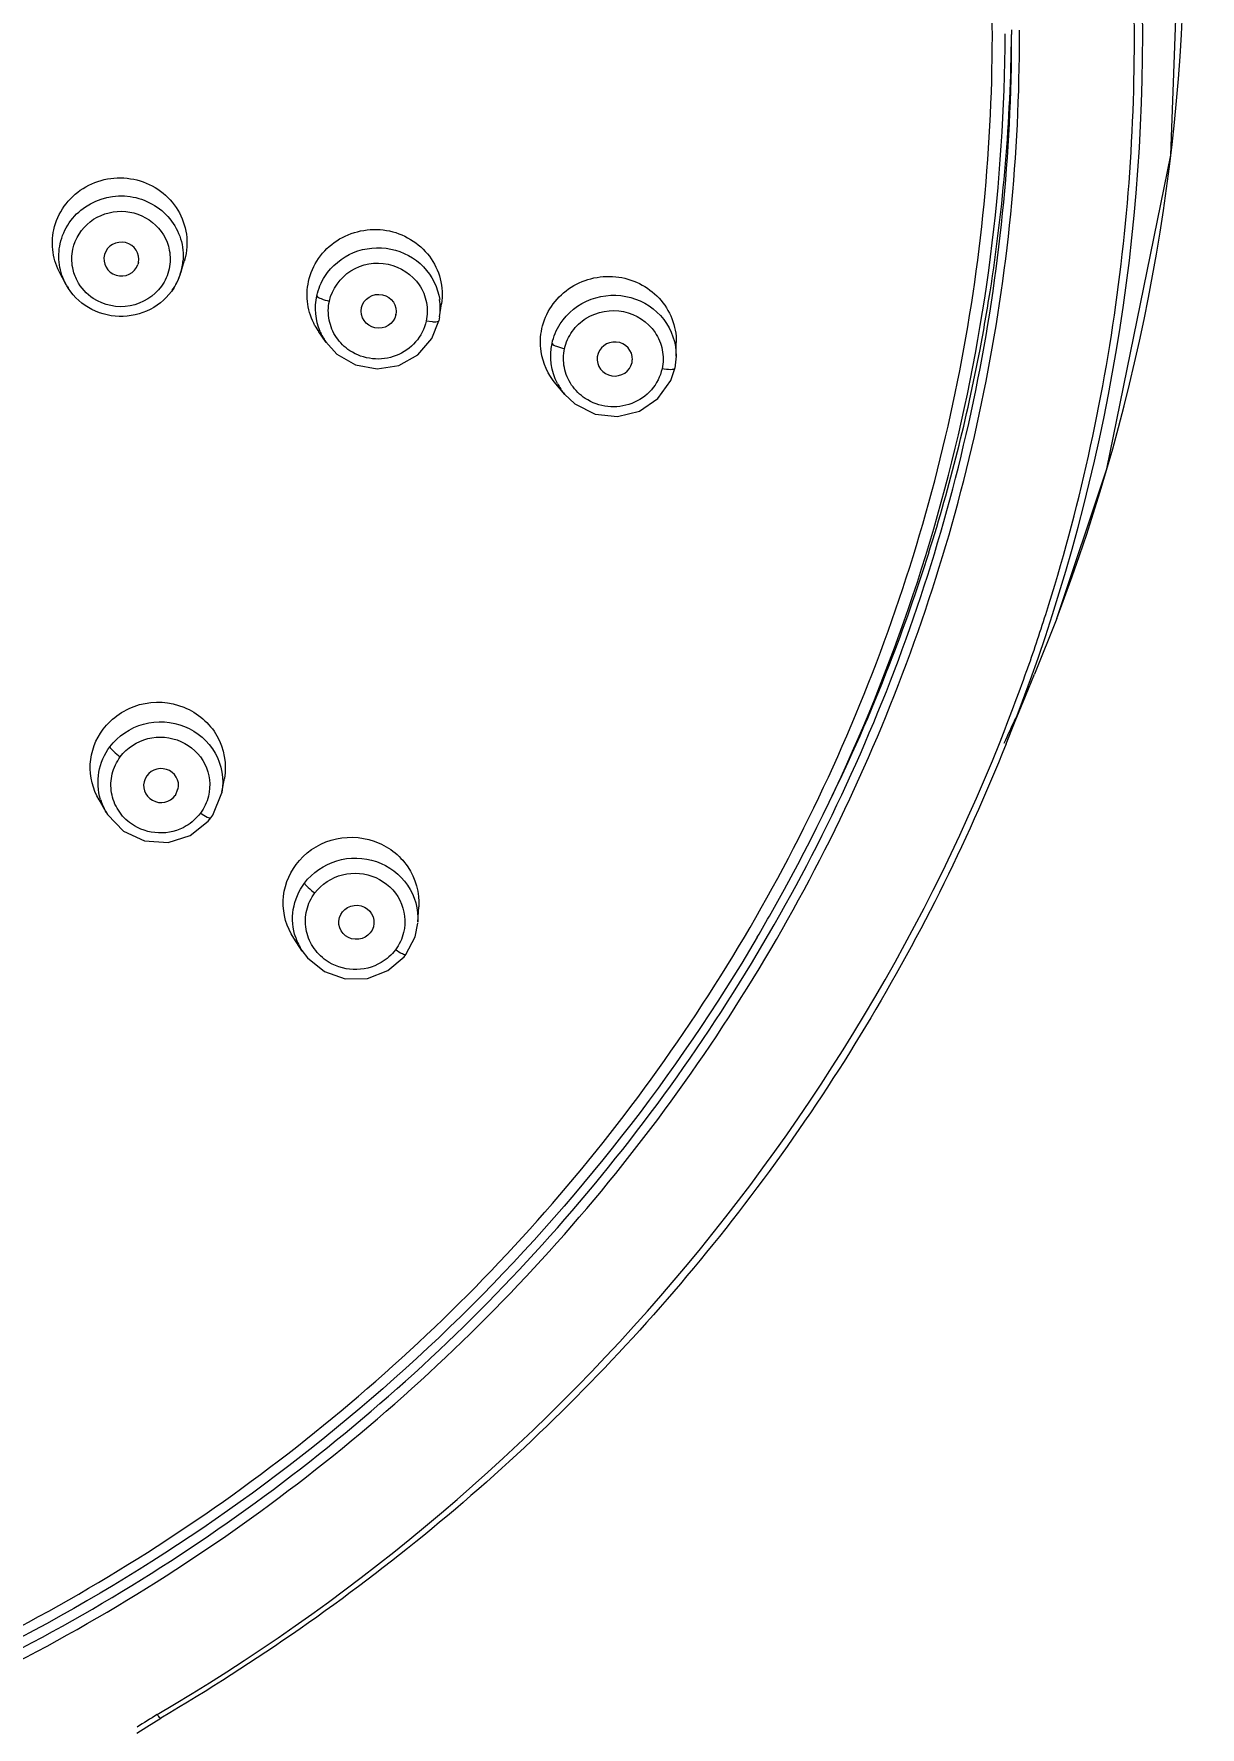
# Model space of a CAD drawing. Extents: x 8886 to 9306, y -19565 to -18971.
# Drawn here: x 9050.78 to 9070.9, y -19084.13 to -19054.91 of the extents above; entities that cross this region are included whole.
import ezdxf

# ---------------------------------------------------------------- set-up
doc = ezdxf.new("R2010")
doc.units = 0
doc.header["$MEASUREMENT"] = 0
doc.linetypes.add('HIDDEN2', pattern=[4.7625, 3.175, -1.5875])
doc.layers.get('DEFPOINTS').update_dxf_attribs({"linetype": 'CONTINUOUS'})
doc.layers.add('1', color=4, linetype='HIDDEN2', lineweight=13)
doc.layers.add('5', color=2, linetype='CONTINUOUS', lineweight=9)
doc.styles.get("Standard").update_dxf_attribs({"font": ''})
doc.styles.get('Standard').set_extended_font_data('Gulim')
doc.dimstyles.new('STANDARD$0', dxfattribs={"dimtxt": 3.5, "dimasz": 2.5, "dimexe": 0.7, "dimexo": 0.7, "dimgap": 0.5, "dimtad": 3, "dimdec": 4, "dimdsep": 46, "dimtxsty": 'Standard', "dimcen": 0, "dimclrd": 2, "dimclre": 2, "dimclrt": 4, "dimadec": 0, "dimazin": 0, "dimtp": 0.2, "dimtm": 0.1, "dimtfac": 0.5, "dimtdec": 4, "dimtmove": 1, "dimatfit": 3, "dimfxl": 1, "dimtolj": 1, "dimarcsym": 0})

# ---------------------------------------------------------------- blocks, each defined once
blk = doc.blocks.new('*D24')
at = {"layer": '5', "color": 2, "lineweight": -2, "transparency": 16777216}
for p, q in [((9035.895, -19018.46), (9076.224, -19018.46)), ((9075.524, -19023.46), (9075.524, -19186.464)), ((9048.557, -19191.464), (9076.224, -19191.464))]:
    blk.add_line(p, q, dxfattribs=at)
at = {"layer": '5', "color": 2, "transparency": 16777216}
for points in [[(9074.691, -19023.46), (9076.358, -19023.46), (9075.524, -19018.46)], [(9074.691, -19186.464), (9076.358, -19186.464), (9075.524, -19191.464)]]:
    blk.add_solid(points, dxfattribs=at)
at = {"layer": 'DEFPOINTS', "color": 0, "transparency": 16777216}
for p in [(9035.195, -19018.46), (9047.857, -19191.464), (9075.524, -19191.464)]:
    blk.add_point(p, dxfattribs=at)
at = {"layer": '5', "color": 4, "transparency": 16777216, "insert": (9070.339, -19113.535), "char_height": 5, "attachment_point": 5, "rotation": 90, "bg_fill": 3, "box_fill_scale": 1.25, "bg_fill_color": 256, "bg_fill_true_color": 13158600, "bg_fill_transparency": 0}
blk.add_mtext('\\A1;230.7', dxfattribs=at)

msp = doc.modelspace()

# ---------------------------------------------------------------- linework, layer by layer
at = {"layer": '1', "color": 7, "linetype": 'Continuous'}
for p, q in [((9067.648, -19054.849), (9067.648, -19054.917)), ((9067.651, -19054.917), (9067.651, -19054.836)), ((9067.785, -19054.917), (9067.785, -19054.844)), ((9053.398, -19058.749), (9053.376, -19058.834)), ((9052.587, -19058.855), (9052.576, -19058.889)), ((9053.314, -19059.038), (9053.376, -19058.834)), ((9053.32, -19059.018), (9053.314, -19059.038)), ((9053.335, -19058.959), (9053.32, -19059.018)), ((9051.344, -19059.243), (9051.239, -19059.052)), ((9057.782, -19059.788), (9057.815, -19059.567)), ((9057.027, -19059.756), (9057.029, -19059.747)), ((9057.66, -19059.879), (9057.55, -19059.864)), ((9057.648, -19060.166), (9057.77, -19059.858)), ((9057.782, -19059.788), (9057.77, -19059.857)), ((9055.826, -19060.232), (9055.697, -19060.049)), ((9055.826, -19060.232), (9055.818, -19060.221)), ((9061.862, -19060.469), (9061.839, -19060.678)), ((9061.862, -19060.469), (9061.864, -19060.23)), ((9061.102, -19060.58), (9061.106, -19060.531)), ((9061.768, -19060.891), (9061.838, -19060.681)), ((9059.943, -19061.132), (9059.787, -19060.948)), ((9059.938, -19061.126), (9060.115, -19061.294)), ((9068.428, -19064.996), (9068.045, -19065.957)), ((9054.027, -19067.994), (9054.069, -19067.754)), ((9053.223, -19068.051), (9053.268, -19067.936)), ((9053.867, -19068.392), (9054.025, -19068.004)), ((9054.027, -19067.994), (9054.025, -19068.004)), ((9052.029, -19068.336), (9051.906, -19068.126)), ((9052.02, -19068.321), (9052.053, -19068.376)), ((9052.029, -19068.336), (9052.02, -19068.321)), ((9053.835, -19068.437), (9053.867, -19068.392)), ((9057.406, -19070.237), (9057.423, -19069.97)), ((9057.358, -19070.49), (9057.405, -19070.25)), ((9055.413, -19070.735), (9055.265, -19070.51)), ((9055.412, -19070.734), (9055.407, -19070.727)), ((9057.2, -19070.794), (9057.358, -19070.49))]:
    msp.add_line(p, q, dxfattribs=at)
for points in [[(9068.428, -19064.996), (9069.293, -19062.412), (9070.394, -19057.002), (9070.596, -19051.5), (9069.897, -19046.043), (9068.42, -19041.033)], [(9055.818, -19060.221), (9056.008, -19060.432), (9056.333, -19060.621), (9056.704, -19060.69), (9057.076, -19060.629), (9057.404, -19060.447), (9057.648, -19060.166)], [(9060.115, -19061.294), (9060.463, -19061.469), (9060.852, -19061.512), (9061.23, -19061.419), (9061.549, -19061.202), (9061.768, -19060.891)], [(9067.554, -19067.159), (9067.711, -19066.769), (9067.889, -19066.335), (9068.045, -19065.957)], [(9052.053, -19068.376), (9052.328, -19068.664), (9052.693, -19068.834), (9053.097, -19068.86), (9053.481, -19068.74)], [(9053.481, -19068.74), (9053.789, -19068.494), (9053.835, -19068.437)], [(9055.407, -19070.726), (9055.501, -19070.852), (9055.795, -19071.088), (9056.155, -19071.212), (9056.536, -19071.206), (9056.889, -19071.072)], [(9056.889, -19071.072), (9057.17, -19070.833), (9057.2, -19070.794)], [(9052.557, -19084.231), (9052.731, -19084.12), (9052.971, -19083.971)]]:
    msp.add_lwpolyline(points, dxfattribs=at)
for centre, radius, start, end in [((9037.021, -19053.029), 33.61, 339.1417, 20.8929), ((9036.967, -19054.923), 32.944, 338.1958, 21.7724), ((9036.694, -19054.824), 30.843, 331.2363, 359.8449), ((9036.845, -19054.588), 30.805, 351.0904, 359.3882), ((9052.323, -19058.734), 1.037, 327.2126, 342.9864), ((9052.331, -19058.737), 1.028, 341.9632, 344.1358), ((9052.349, -19058.744), 1.009, 347.6741, 354.8473), ((9052.249, -19058.735), 1.038, 209.2805, 213.4264), ((9052.31, -19058.729), 1.051, 324.9091, 341.9195), ((9056.771, -19059.64), 1.022, 351.6765, 8.2267), ((9036.789, -19054.577), 30.861, 349.2126, 351.0859), ((9056.611, -19059.406), 1.118, 208.8112, 215.1087), ((9056.668, -19059.639), 1.03, 203.0029, 214.4048), ((9036.73, -19054.563), 30.922, 342.5193, 349.2079), ((9060.738, -19060.456), 1.043, 207.6322, 219.9675), ((9036.579, -19054.514), 31.081, 338.7263, 342.5168), ((9037.425, -19055.132), 32.332, 340.532, 342.3693), ((9036.494, -19054.48), 31.173, 333.8415, 338.7243), ((9037.383, -19055.117), 32.375, 338.2297, 340.532), ((9036.8, -19052.945), 33.846, 335.1939, 336.006), ((9052.909, -19067.821), 1.021, 197.0208, 209.3515), ((9036.278, -19054.632), 31.301, 329.5494, 331.2939), ((9056.275, -19070.17), 1.031, 198.7655, 212.6621), ((9061.053, -19097.227), 15.611, 121.4532, 122.9408)]:
    msp.add_arc(centre, radius, start, end, dxfattribs=at)
for centre, major_axis, ratio, start_param, end_param in [((9052.292, -19058.794), (-0.301, 0.001), 0.970489, 2.934506, 9.095422), ((9060.804, -19060.518), (-0.304, 0.009), 0.966616, 3.126432, 9.243307), ((9052.978, -19067.879), (-0.302, 0.009), 0.970179, 2.970062, 8.826134)]:
    msp.add_ellipse(centre, major_axis=major_axis, ratio=ratio, start_param=start_param, end_param=end_param, dxfattribs=at)
for centre, major_axis, ratio in [((9056.731, -19059.695), (-0.302, 0.004), 0.969115), ((9056.346, -19070.238), (-0.303, 0.022), 0.969092)]:
    msp.add_ellipse(centre, major_axis=major_axis, ratio=ratio, dxfattribs=at)
for points, knots in [([(9068.238, -19064.925), (9068.808, -19063.129), (9069.633, -19059.431), (9069.904, -19053.763), (9069.222, -19048.126), (9068.124, -19044.496), (9067.426, -19042.743)], [0, 0, 0, 0, 0.25002, 0.499743, 0.749616, 1, 1, 1, 1]), ([(9035.025, -19086.249), (9037.149, -19086.249), (9041.403, -19085.84), (9047.532, -19084.023), (9053.178, -19081.074), (9058.119, -19077.104), (9062.162, -19072.267), (9065.149, -19066.75), (9066.961, -19060.771), (9067.338, -19056.623), (9067.315, -19054.561)], [0, 0, 0, 0, 0.126827, 0.253368, 0.379403, 0.504766, 0.629402, 0.753365, 0.876817, 1, 1, 1, 1]), ([(9035.322, -19086.588), (9037.441, -19086.57), (9041.681, -19086.13), (9047.784, -19084.286), (9053.407, -19081.328), (9058.333, -19077.366), (9062.377, -19072.549), (9065.382, -19067.06), (9067.233, -19061.109), (9067.65, -19056.976), (9067.65, -19054.917)], [0, 0, 0, 0, 0.126819, 0.253347, 0.379372, 0.504731, 0.629372, 0.753348, 0.876813, 1, 1, 1, 1]), ([(9035.323, -19086.768), (9037.453, -19086.749), (9041.715, -19086.307), (9047.848, -19084.452), (9053.499, -19081.476), (9058.448, -19077.49), (9062.508, -19072.646), (9065.523, -19067.125), (9067.376, -19061.141), (9067.788, -19056.986), (9067.785, -19054.917)], [0, 0, 0, 0, 0.126821, 0.25335, 0.379375, 0.504734, 0.629374, 0.753348, 0.876812, 1, 1, 1, 1]), ([(9051.127, -19058.288), (9051.159, -19058.144), (9051.283, -19057.864), (9051.616, -19057.55), (9052.047, -19057.383), (9052.509, -19057.388), (9052.935, -19057.563), (9053.26, -19057.884), (9053.434, -19058.303), (9053.43, -19058.606), (9053.398, -19058.749)], [0, 0, 0, 0, 0.123852, 0.249078, 0.375577, 0.502451, 0.628616, 0.753391, 0.876875, 1, 1, 1, 1]), ([(9051.237, -19058.529), (9051.265, -19058.401), (9051.373, -19058.153), (9051.754, -19057.775), (9052.457, -19057.611), (9053.086, -19057.966), (9053.338, -19058.437), (9053.366, -19058.705), (9053.354, -19058.834)], [0, 0, 0, 0, 0.124758, 0.250803, 0.501705, 0.750926, 0.87575, 1, 1, 1, 1]), ([(9051.455, -19058.622), (9051.495, -19058.44), (9051.717, -19058.092), (9052.295, -19057.904), (9052.869, -19058.104), (9053.083, -19058.457), (9053.119, -19058.639)], [0, 0, 0, 0, 0.247817, 0.500121, 0.752352, 1, 1, 1, 1]), ([(9055.521, -19059.18), (9055.552, -19059.039), (9055.673, -19058.764), (9056.099, -19058.35), (9056.881, -19058.181), (9057.566, -19058.596), (9057.821, -19059.128), (9057.836, -19059.425), (9057.815, -19059.567)], [0, 0, 0, 0, 0.124931, 0.251239, 0.502372, 0.751129, 0.875764, 1, 1, 1, 1]), ([(9055.803, -19059.092), (9055.919, -19058.912), (9056.274, -19058.619), (9056.951, -19058.557), (9057.549, -19058.876), (9057.752, -19059.286), (9057.783, -19059.494)], [0, 0, 0, 0, 0.250074, 0.5029, 0.753586, 1, 1, 1, 1]), ([(9055.88, -19059.519), (9055.926, -19059.311), (9056.208, -19058.917), (9056.907, -19058.796), (9057.408, -19059.127), (9057.575, -19059.536), (9057.573, -19059.759), (9057.55, -19059.864)], [0, 0, 0, 0, 0.247413, 0.499572, 0.749638, 0.875082, 1, 1, 1, 1]), ([(9053.195, -19059.296), (9053.096, -19059.448), (9052.81, -19059.706), (9052.252, -19059.831), (9051.702, -19059.675), (9051.433, -19059.401), (9051.344, -19059.243)], [0, 0, 0, 0, 0.248812, 0.500584, 0.751965, 1, 1, 1, 1]), ([(9052.984, -19059.261), (9052.86, -19059.435), (9052.455, -19059.692), (9051.988, -19059.592), (9051.808, -19059.474)], [0, 0, 0, 0, 0.498137, 1, 1, 1, 1]), ([(9059.546, -19059.994), (9059.576, -19059.859), (9059.69, -19059.594), (9060.089, -19059.187), (9060.828, -19058.991), (9061.512, -19059.331), (9061.813, -19059.811), (9061.865, -19060.092), (9061.864, -19060.231)], [0, 0, 0, 0, 0.12475, 0.25084, 0.501899, 0.751192, 0.875925, 1, 1, 1, 1]), ([(9055.663, -19059.429), (9055.677, -19059.455), (9055.76, -19059.486), (9055.831, -19059.509), (9055.88, -19059.519)], [0, 0, 0, 0, 0.372373, 1, 1, 1, 1]), ([(9059.862, -19059.913), (9059.985, -19059.722), (9060.371, -19059.415), (9061.098, -19059.386), (9061.706, -19059.782), (9061.864, -19060.246), (9061.862, -19060.469)], [0, 0, 0, 0, 0.250682, 0.503905, 0.754058, 1, 1, 1, 1]), ([(9057.55, -19059.864), (9057.521, -19059.995), (9057.392, -19060.249), (9057.043, -19060.491), (9056.62, -19060.547), (9056.349, -19060.451), (9056.235, -19060.375)], [0, 0, 0, 0, 0.246494, 0.496256, 0.748499, 1, 1, 1, 1]), ([(9057.77, -19059.858), (9057.767, -19059.87), (9057.719, -19059.883), (9057.686, -19059.881), (9057.66, -19059.879)], [0, 0, 0, 0, 0.323821, 1, 1, 1, 1]), ([(9059.937, -19060.339), (9059.96, -19060.233), (9060.053, -19060.027), (9060.378, -19059.721), (9060.972, -19059.611), (9061.475, -19059.946), (9061.644, -19060.356), (9061.642, -19060.581), (9061.619, -19060.686)], [0, 0, 0, 0, 0.124883, 0.251096, 0.502032, 0.750895, 0.875705, 1, 1, 1, 1]), ([(9059.721, -19060.251), (9059.738, -19060.276), (9059.817, -19060.307), (9059.89, -19060.33), (9059.937, -19060.339)], [0, 0, 0, 0, 0.379745, 1, 1, 1, 1]), ([(9061.619, -19060.686), (9061.59, -19060.819), (9061.46, -19061.074), (9061.107, -19061.317), (9060.681, -19061.372), (9060.409, -19061.274), (9060.293, -19061.198)], [0, 0, 0, 0, 0.246484, 0.496256, 0.748506, 1, 1, 1, 1]), ([(9061.838, -19060.681), (9061.836, -19060.689), (9061.809, -19060.702), (9061.737, -19060.705), (9061.668, -19060.697), (9061.619, -19060.686)], [0, 0, 0, 0, 0.111843, 0.326975, 1, 1, 1, 1]), ([(9051.977, -19066.908), (9052.129, -19066.705), (9052.588, -19066.396), (9053.399, -19066.446), (9054.018, -19066.971), (9054.111, -19067.51), (9054.069, -19067.754)], [0, 0, 0, 0, 0.251323, 0.504765, 0.754368, 1, 1, 1, 1]), ([(9051.906, -19068.126), (9051.799, -19067.943), (9051.689, -19067.502), (9051.849, -19067.078), (9051.977, -19066.908)], [0, 0, 0, 0, 0.499017, 1, 1, 1, 1]), ([(9052.094, -19067.21), (9052.234, -19067.023), (9052.659, -19066.738), (9053.409, -19066.784), (9053.98, -19067.27), (9054.066, -19067.768), (9054.027, -19067.994)], [0, 0, 0, 0, 0.251244, 0.504645, 0.754302, 1, 1, 1, 1]), ([(9051.933, -19068.119), (9051.887, -19067.968), (9051.866, -19067.639), (9051.999, -19067.337), (9052.094, -19067.21)], [0, 0, 0, 0, 0.498445, 1, 1, 1, 1]), ([(9052.094, -19067.21), (9052.106, -19067.24), (9052.17, -19067.3), (9052.232, -19067.353), (9052.274, -19067.382)], [0, 0, 0, 0, 0.390585, 1, 1, 1, 1]), ([(9052.274, -19067.382), (9052.388, -19067.231), (9052.735, -19067.002), (9053.344, -19067.056), (9053.792, -19067.471), (9053.838, -19067.88), (9053.794, -19068.061)], [0, 0, 0, 0, 0.251029, 0.504255, 0.754, 1, 1, 1, 1]), ([(9052.907, -19083.909), (9056.159, -19082.005), (9062.043, -19077.114), (9066.065, -19070.593), (9067.45, -19067.125)], [0, 0, 0, 0, 0.502264, 1, 1, 1, 1]), ([(9067.554, -19067.16), (9066.86, -19068.9), (9065.168, -19072.277), (9061.817, -19076.853), (9057.739, -19080.831), (9054.611, -19083.007), (9052.973, -19083.969)], [0, 0, 0, 0, 0.248344, 0.497685, 0.748256, 1, 1, 1, 1]), ([(9052.123, -19068.002), (9052.105, -19067.895), (9052.113, -19067.672), (9052.209, -19067.469), (9052.274, -19067.382)], [0, 0, 0, 0, 0.498654, 1, 1, 1, 1]), ([(9052.467, -19068.541), (9052.377, -19068.478), (9052.222, -19068.318), (9052.141, -19068.109), (9052.123, -19068.002)], [0, 0, 0, 0, 0.502583, 1, 1, 1, 1]), ([(9053.835, -19068.437), (9053.831, -19068.443), (9053.805, -19068.441), (9053.747, -19068.416), (9053.693, -19068.383), (9053.655, -19068.356)], [0, 0, 0, 0, 0.102972, 0.314471, 1, 1, 1, 1]), ([(9053.41, -19068.576), (9053.269, -19068.659), (9052.931, -19068.745), (9052.601, -19068.634), (9052.467, -19068.541)], [0, 0, 0, 0, 0.500238, 1, 1, 1, 1]), ([(9055.306, -19069.24), (9055.453, -19069.044), (9055.89, -19068.742), (9056.672, -19068.761), (9057.298, -19069.225), (9057.438, -19069.732), (9057.423, -19069.971)], [0, 0, 0, 0, 0.251162, 0.504501, 0.754381, 1, 1, 1, 1]), ([(9055.265, -19070.509), (9055.143, -19070.324), (9055.01, -19069.866), (9055.173, -19069.418), (9055.306, -19069.24)], [0, 0, 0, 0, 0.499145, 1, 1, 1, 1]), ([(9055.451, -19069.562), (9055.586, -19069.381), (9055.99, -19069.103), (9056.712, -19069.12), (9057.29, -19069.548), (9057.42, -19070.016), (9057.406, -19070.237)], [0, 0, 0, 0, 0.251171, 0.504564, 0.754453, 1, 1, 1, 1]), ([(9055.299, -19070.502), (9055.247, -19070.348), (9055.217, -19070.007), (9055.353, -19069.694), (9055.451, -19069.562)], [0, 0, 0, 0, 0.498309, 1, 1, 1, 1]), ([(9055.451, -19069.562), (9055.464, -19069.592), (9055.526, -19069.651), (9055.589, -19069.703), (9055.63, -19069.732)], [0, 0, 0, 0, 0.397401, 1, 1, 1, 1]), ([(9055.63, -19069.732), (9055.744, -19069.579), (9056.094, -19069.35), (9056.705, -19069.406), (9057.156, -19069.822), (9057.204, -19070.233), (9057.16, -19070.415)], [0, 0, 0, 0, 0.251002, 0.504236, 0.754018, 1, 1, 1, 1]), ([(9055.478, -19070.354), (9055.46, -19070.247), (9055.468, -19070.022), (9055.564, -19069.819), (9055.63, -19069.732)], [0, 0, 0, 0, 0.498661, 1, 1, 1, 1]), ([(9055.824, -19070.896), (9055.734, -19070.833), (9055.578, -19070.671), (9055.496, -19070.461), (9055.478, -19070.354)], [0, 0, 0, 0, 0.50258, 1, 1, 1, 1]), ([(9063.261, -19070.495), (9061.858, -19072.881), (9058.388, -19077.316), (9051.634, -19082.4), (9043.768, -19085.626), (9038.124, -19086.39), (9035.307, -19086.413)], [0, 0, 0, 0, 0.247544, 0.49696, 0.747997, 1, 1, 1, 1]), ([(9057.2, -19070.794), (9057.196, -19070.799), (9057.17, -19070.797), (9057.112, -19070.772), (9057.058, -19070.739), (9057.02, -19070.713)], [0, 0, 0, 0, 0.10291, 0.314423, 1, 1, 1, 1]), ([(9056.773, -19070.933), (9056.631, -19071.017), (9056.291, -19071.103), (9055.959, -19070.99), (9055.824, -19070.896)], [0, 0, 0, 0, 0.500236, 1, 1, 1, 1]), ([(9052.971, -19083.97), (9052.964, -19083.975), (9052.935, -19083.943), (9052.92, -19083.926), (9052.907, -19083.909)], [0, 0, 0, 0, 0.287265, 1, 1, 1, 1])]:
    msp.add_open_spline(points, degree=3, knots=knots, dxfattribs=at)
for points in [[(9051.113, -19058.679), (9051.095, -19058.55), (9051.099, -19058.415), (9051.127, -19058.288)], [(9051.239, -19059.052), (9051.175, -19058.937), (9051.132, -19058.809), (9051.113, -19058.679)], [(9051.224, -19058.892), (9051.207, -19058.772), (9051.211, -19058.647), (9051.237, -19058.529)], [(9051.452, -19058.946), (9051.431, -19058.84), (9051.432, -19058.727), (9051.455, -19058.622)], [(9053.119, -19058.639), (9053.14, -19058.746), (9053.139, -19058.858), (9053.115, -19058.964)], [(9051.34, -19059.236), (9051.282, -19059.13), (9051.242, -19059.011), (9051.224, -19058.892)], [(9051.529, -19059.166), (9051.493, -19059.097), (9051.467, -19059.023), (9051.452, -19058.946)], [(9053.115, -19058.964), (9053.092, -19059.07), (9053.046, -19059.173), (9052.984, -19059.261)], [(9051.808, -19059.474), (9051.693, -19059.397), (9051.593, -19059.289), (9051.529, -19059.166)], [(9055.507, -19059.572), (9055.488, -19059.443), (9055.493, -19059.308), (9055.521, -19059.18)], [(9055.663, -19059.429), (9055.689, -19059.31), (9055.737, -19059.194), (9055.803, -19059.092)], [(9055.632, -19059.945), (9055.569, -19059.83), (9055.526, -19059.702), (9055.507, -19059.572)], [(9055.72, -19060.042), (9055.64, -19059.853), (9055.619, -19059.629), (9055.663, -19059.429)], [(9055.877, -19059.846), (9055.856, -19059.739), (9055.857, -19059.626), (9055.88, -19059.519)], [(9056.002, -19060.145), (9055.941, -19060.056), (9055.898, -19059.952), (9055.877, -19059.846)], [(9059.721, -19060.251), (9059.747, -19060.132), (9059.796, -19060.016), (9059.862, -19059.913)], [(9056.235, -19060.375), (9056.144, -19060.315), (9056.063, -19060.236), (9056.002, -19060.145)], [(9059.532, -19060.387), (9059.513, -19060.257), (9059.518, -19060.122), (9059.546, -19059.994)], [(9059.787, -19060.948), (9059.654, -19060.791), (9059.562, -19060.59), (9059.532, -19060.387)], [(9059.814, -19060.939), (9059.706, -19060.734), (9059.672, -19060.477), (9059.721, -19060.251)], [(9059.934, -19060.667), (9059.913, -19060.56), (9059.914, -19060.446), (9059.937, -19060.339)], [(9060.059, -19060.967), (9059.998, -19060.877), (9059.955, -19060.773), (9059.934, -19060.667)], [(9060.293, -19061.198), (9060.202, -19061.138), (9060.121, -19061.058), (9060.059, -19060.967)], [(9053.794, -19068.061), (9053.769, -19068.166), (9053.72, -19068.269), (9053.655, -19068.356)], [(9053.655, -19068.356), (9053.589, -19068.444), (9053.504, -19068.52), (9053.41, -19068.576)], [(9057.16, -19070.415), (9057.135, -19070.522), (9057.086, -19070.625), (9057.02, -19070.713)], [(9057.02, -19070.713), (9056.954, -19070.801), (9056.868, -19070.877), (9056.773, -19070.933)]]:
    msp.add_open_spline(points, degree=3, dxfattribs=at)

# ---------------------------------------------------------------- next in the draw order: dimensions: what is measured, and where the dimension line sits
at = {"layer": '5'}
dim = msp.add_linear_dim(base=(9075.524, -19191.464), p1=(9035.195, -19018.46), p2=(9047.857, -19191.464), angle=90, dimstyle='STANDARD$0', override={"dimtxt": 5, "dimasz": 5, "dimdec": 1, "dimlfac": 1.333333, "dimzin": 9, "dimtdec": 1, "dimfxl": 1.25, "dimtfill": 1}, dxfattribs=at)
dim.commit()
dim.dimension.update_dxf_attribs({"geometry": '*D24', "text_midpoint": (9073.406, -19113.535), "dimtype": 160})

doc.saveas('drawing.dxf')
